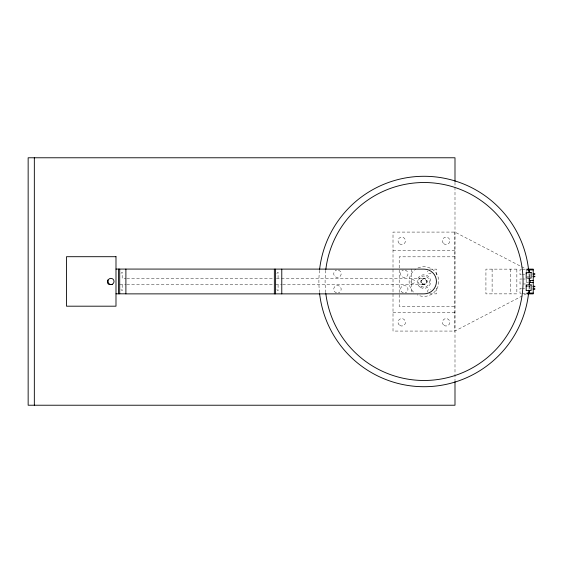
<?xml version="1.0" encoding="UTF-8"?>
<svg xmlns="http://www.w3.org/2000/svg" width="563" height="563" viewBox="0 0 563 563"><rect width="100%" height="100%" fill="white"/><g stroke="black" fill="none" stroke-linecap="round" stroke-linejoin="round"><path stroke-width="0.42" stroke-dasharray="2.81 2.11" d="M120.939 273.4L122.178 272.168L122.178 278.354L125.894 278.354M276.834 273.456L278.073 272.218L278.073 278.404M526.187 271.69L526.187 269.128L454.869 232.083L393.009 232.083L393.009 331.065L454.869 331.065L526.187 293.872L526.187 291.31M393.009 250.641L454.869 250.641M454.869 256.827L399.195 256.827L399.195 306.321L454.869 306.321M429.611 269.128L436.438 269.128L436.438 275.954M521.549 269.747L520.001 269.747L520.001 274.695L521.549 274.695M522.323 269.747L526.187 269.747M522.323 274.695L524.646 274.695M526.933 276.862L531.141 276.862M126.766 278.404L273.484 278.404M276.419 278.404L424.066 278.404M522.323 279.023L520.001 279.023L520.001 283.977L522.323 283.977M523.097 279.023L525.413 279.023M526.187 282.429L528.537 282.429M523.097 283.977L525.413 283.977M119.708 284.54L125.894 284.54M126.766 284.596L273.484 284.596M275.596 284.596L281.781 284.596M282.661 284.596L424.066 284.596M526.933 286.138L531.141 286.138M521.549 288.305L520.001 288.305L520.001 293.253L521.549 293.253M522.323 288.305L524.646 288.305M522.323 293.253L526.187 293.253M429.611 293.872L436.438 293.872L436.438 287.046M393.009 312.507L454.869 312.507M276.834 289.544L278.073 290.782L278.073 284.596M120.939 289.488L122.178 290.726L122.178 284.54M529.53 273.646L529.53 276.862M529.53 286.138L529.53 289.354M526.187 279.1L526.187 283.646M510.669 269.128L510.669 293.872M492.111 269.128L492.111 293.872M454.995 182.349L454.995 380.651M454.869 232.083L454.869 331.065M411.694 269.128L411.694 293.02M338.419 270.184A3.709 3.709 0 0 1 340.495 275.898A3.709 3.709 0 0 1 334.415 275.898A3.709 3.709 0 0 1 336.498 270.184M336.498 292.816A3.709 3.709 0 0 1 334.415 287.102A3.709 3.709 0 0 1 340.495 287.102A3.709 3.709 0 0 1 338.419 292.816M405.226 270.184A3.709 3.709 0 0 1 407.309 275.898A3.709 3.709 0 0 1 401.229 275.898A3.709 3.709 0 0 1 403.305 270.184M403.305 292.816A3.709 3.709 0 0 1 401.229 287.102A3.709 3.709 0 0 1 407.309 287.102A3.709 3.709 0 0 1 405.226 292.816M427.901 292.148A1.858 1.858 0 0 1 430.822 289.903M417.901 268.009A14.849 14.849 0 0 1 438.781 281.964A14.849 14.849 0 0 1 417.197 294.801M413.439 292.07A14.849 14.849 0 0 1 415.86 269.121M431.117 272.858A1.858 1.858 0 0 1 428.577 273.541A1.858 1.858 0 0 1 427.901 271M325.724 292.697A98.975 98.975 0 0 1 325.724 270.303M529.143 285.772A105.161 105.161 0 0 1 528.946 289.206M319.495 292.647A105.161 105.161 0 0 1 319.495 270.353M528.946 273.794A105.161 105.161 0 0 1 529.143 277.228M516.855 269.128L485.925 269.128L485.925 293.872L516.855 293.872L516.855 269.128M422.517 284.181A3.097 3.097 0 0 0 427.155 281.5A3.097 3.097 0 0 0 422.517 278.819A3.097 3.097 0 0 0 422.517 284.181M422.651 283.689A2.477 2.477 0 0 0 426.416 281.634A2.477 2.477 0 0 0 422.757 279.403A2.477 2.477 0 0 0 422.651 283.689M422.327 284.216A3.097 3.097 0 0 0 427.028 281.648A3.097 3.097 0 0 0 422.454 278.861A3.097 3.097 0 0 0 422.327 284.216M420.399 287.383A6.805 6.805 0 0 0 430.744 281.732A6.805 6.805 0 0 0 420.681 275.603A6.805 6.805 0 0 0 420.399 287.383M444.038 325.386A3.709 3.709 0 0 0 449.823 322.585A3.709 3.709 0 0 0 444.503 318.975A3.709 3.709 0 0 0 444.038 325.386M443.714 243.659A3.709 3.709 0 0 0 449.774 241.506A3.709 3.709 0 0 0 444.883 237.333A3.709 3.709 0 0 0 443.714 243.659M399.554 243.821A3.709 3.709 0 0 0 405.444 241.245A3.709 3.709 0 0 0 400.272 237.431A3.709 3.709 0 0 0 399.554 243.821M399.899 325.527A3.709 3.709 0 0 0 405.466 322.317A3.709 3.709 0 0 0 399.899 319.101A3.709 3.709 0 0 0 399.899 325.527M421.152 286.398A5.567 5.567 0 0 0 429.506 281.57A5.567 5.567 0 0 0 421.152 276.75A5.567 5.567 0 0 0 421.152 286.398M411.659 283.034A1.858 1.858 0 0 0 414.642 281.838A1.858 1.858 0 0 0 412.116 279.853A1.858 1.858 0 0 0 411.659 283.034"/><path stroke-width="0.84" d="M115.992 269.072L424.066 269.128A12.372 12.372 0 0 1 436.438 281.5A12.372 12.372 0 0 1 424.066 293.872L125.894 293.872L125.894 269.072M526.975 269.128L533.238 269.128L533.238 293.872L526.975 293.872M526.975 269.93L533.238 269.93M526.187 273.646L526.933 273.646M533.119 273.766L534.85 273.766L534.85 274.265L533.119 274.265M533.119 276.243L534.85 276.243L534.85 276.736L533.119 276.736M533.238 280.571L529.53 280.571L529.53 278.101M533.238 282.429L529.53 282.429L529.53 284.899M108.603 284.54L112.614 284.54M526.187 286.138L526.933 286.138M533.119 286.264L534.85 286.264L534.85 286.757L533.119 286.757M533.119 288.735L534.85 288.735L534.85 289.234L533.119 289.234M526.975 293.07L533.238 293.07M115.992 293.816L125.894 293.816M530.212 280.571L530.212 282.429M529.53 269.93L529.53 272.408M529.53 290.592L529.53 293.07M454.995 181.469L454.995 157.774L28.15 157.774L28.15 405.226L454.995 405.226L454.995 381.531M281.781 269.128L281.781 293.872M275.596 269.128L275.596 293.872M274.357 269.128L274.357 293.872M119.708 269.072L119.708 293.816M118.469 269.072L118.469 293.816M107.836 279.895L107.836 283.766M34.336 157.774L34.336 405.226M325.822 269.445A98.975 98.975 0 0 1 477.002 197.866A98.975 98.975 0 0 1 477.002 365.134A98.975 98.975 0 0 1 325.822 293.555M529.171 278.087A105.161 105.161 0 0 1 529.171 284.913M528.882 290.072A105.161 105.161 0 0 1 319.587 293.506M319.587 269.494A105.161 105.161 0 0 1 528.882 272.928M115.992 256.7L66.504 256.7L66.504 306.188L115.992 306.188L115.992 256.7M531.141 272.408L526.187 272.408L526.187 278.101L531.141 278.101L531.141 272.408M531.141 284.899L526.187 284.899L526.187 290.592L531.141 290.592L531.141 284.899M109.377 284.125A3.097 3.097 0 0 0 114.022 281.444A3.097 3.097 0 0 0 109.377 278.762A3.097 3.097 0 0 0 109.377 284.125"/></g></svg>
